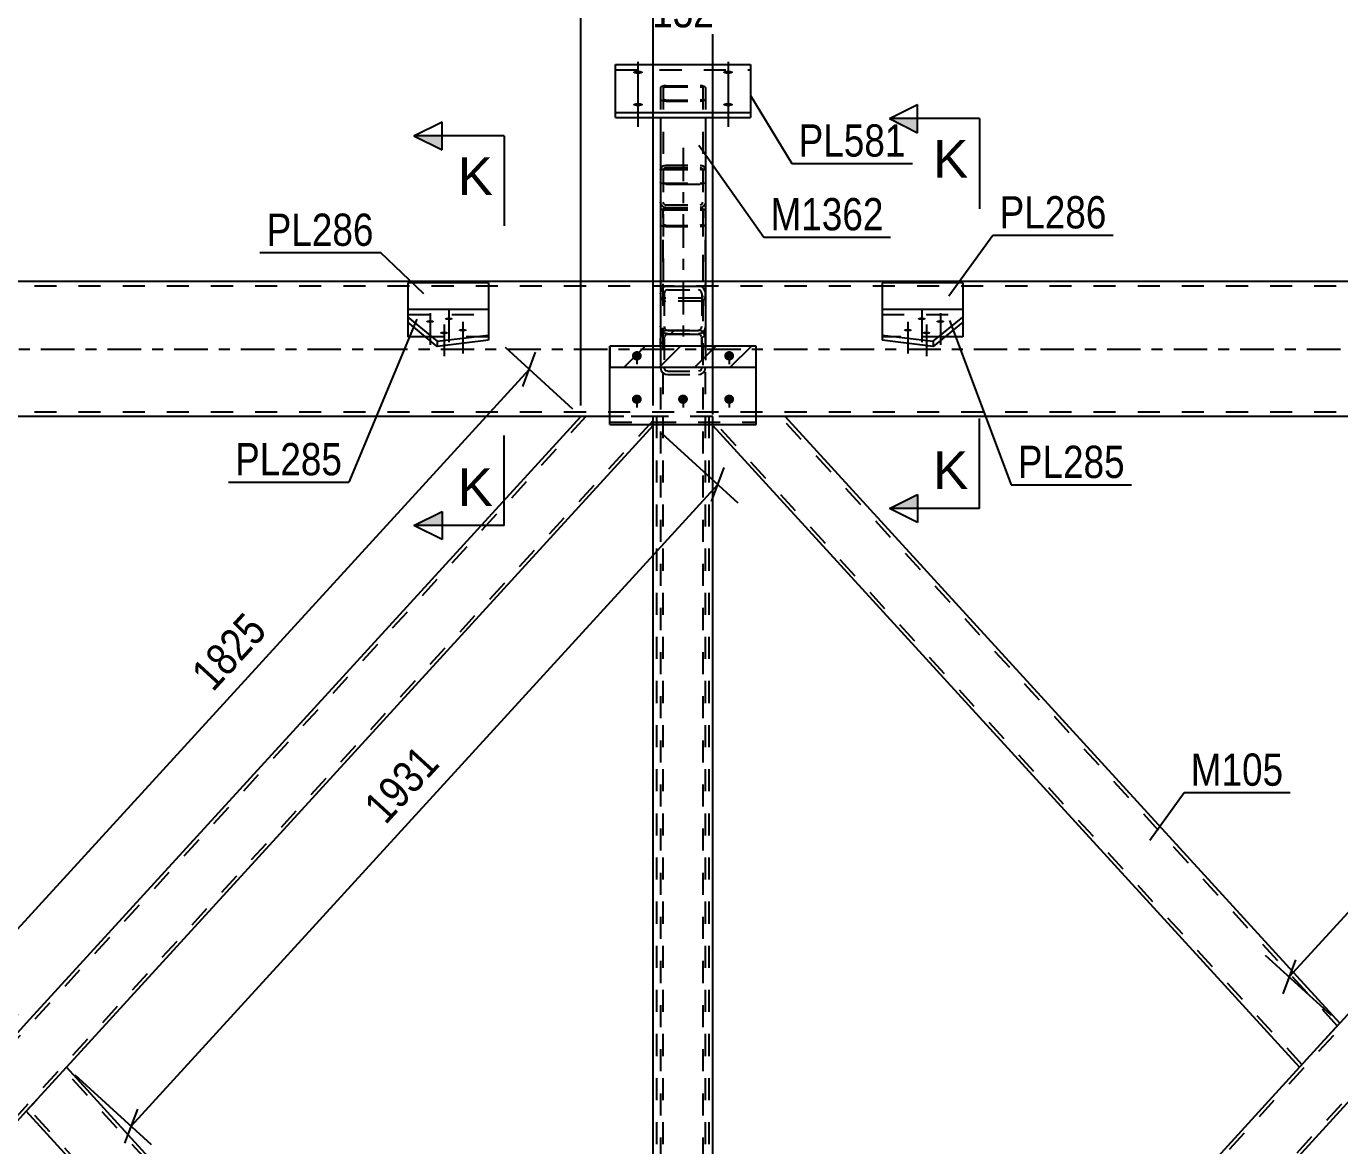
# Model space of a CAD drawing. Header units: millimetres. Extents: x -92 to 749, y -446 to 148.
# Drawn here: x 387.3 to 504, y -70.8 to 28.7 of the extents above; entities that cross this region are included whole.
import ezdxf

# ---------------------------------------------------------------- set-up
doc = ezdxf.new("R2010")
doc.units = ezdxf.units.MM
doc.linetypes.add('DXK_LINE_DOT2', pattern=[3.9198, 1.9599, -1.9599])
doc.linetypes.add('DXK_LINE_DOT3', pattern=[5.9187, 2.979, -0.9799, 0.9799, -0.9799])
doc.styles.add('Arial', font='ARIAL.TTF', dxfattribs={"height": 0.2})
doc.styles.add('Arial Narrow', font='ARIALN.TTF', dxfattribs={"height": 0.2})

# ---------------------------------------------------------------- blocks, each defined once
blk = doc.blocks.new('Bolt-122567614-1922 - 1912')
at = {"linetype": 'Continuous'}
for points in [[(466.87, 2.57), (466.79, 2.57), (466.72, 2.58), (466.66, 2.59), (466.6, 2.61), (466.56, 2.63), (466.53, 2.65), (466.51, 2.68), (466.51, 2.7), (466.53, 2.73), (466.56, 2.75), (466.6, 2.77), (466.66, 2.79), (466.72, 2.8), (466.79, 2.81), (466.87, 2.81), (466.94, 2.81), (467.02, 2.8), (467.08, 2.79), (467.14, 2.77), (467.18, 2.75), (467.21, 2.73), (467.23, 2.7), (467.23, 2.68), (467.21, 2.65), (467.18, 2.63), (467.14, 2.61), (467.08, 2.59), (467.02, 2.58), (466.94, 2.57)], [(468.53, 2.33), (468.46, 2.33), (468.38, 2.34), (468.32, 2.35), (468.26, 2.37), (468.22, 2.39), (468.19, 2.41), (468.17, 2.44), (468.17, 2.46), (468.19, 2.49), (468.22, 2.51), (468.26, 2.53), (468.32, 2.55), (468.38, 2.56), (468.46, 2.57), (468.53, 2.57), (468.6, 2.57), (468.68, 2.56), (468.74, 2.55), (468.8, 2.53), (468.84, 2.51), (468.87, 2.49), (468.89, 2.46), (468.89, 2.44), (468.87, 2.41), (468.84, 2.39), (468.8, 2.37), (468.74, 2.35), (468.68, 2.34), (468.6, 2.33)], [(465.63, 1.56), (465.56, 1.56), (465.49, 1.57), (465.42, 1.58), (465.37, 1.6), (465.32, 1.62), (465.29, 1.64), (465.28, 1.67), (465.28, 1.69), (465.29, 1.72), (465.32, 1.74), (465.37, 1.76), (465.42, 1.78), (465.49, 1.79), (465.56, 1.8), (465.63, 1.8), (465.71, 1.8), (465.78, 1.79), (465.85, 1.78), (465.9, 1.76), (465.95, 1.74), (465.98, 1.72), (465.99, 1.69), (465.99, 1.67), (465.98, 1.64), (465.95, 1.62), (465.9, 1.6), (465.85, 1.58), (465.78, 1.57), (465.71, 1.56)], [(467.29, 1.32), (467.22, 1.32), (467.15, 1.33), (467.08, 1.34), (467.03, 1.36), (466.98, 1.38), (466.95, 1.4), (466.94, 1.43), (466.94, 1.45), (466.95, 1.48), (466.98, 1.5), (467.03, 1.52), (467.08, 1.54), (467.15, 1.55), (467.22, 1.56), (467.29, 1.56), (467.37, 1.56), (467.44, 1.55), (467.51, 1.54), (467.56, 1.52), (467.61, 1.5), (467.64, 1.48), (467.65, 1.45), (467.65, 1.43), (467.64, 1.4), (467.61, 1.38), (467.56, 1.36), (467.51, 1.34), (467.44, 1.33), (467.37, 1.32)]]:
    blk.add_hatch(color=1, dxfattribs=at).paths.add_polyline_path(points)
at = {"color": 1, "linetype": 'Continuous'}
for p, q in [((465.63, 2.43), (465.63, -0.39)), ((466.87, 3.44), (466.87, 0.62)), ((468.53, 3.2), (468.53, 0.38)), ((467.29, 2.19), (467.29, -0.63))]:
    blk.add_line(p, q, dxfattribs=at)
blk = doc.blocks.new('Bolt-122567614-1923 - 1912')
at = {"linetype": 'Continuous'}
for points in [[(441.57, -0.19), (441.66, -0.2), (441.75, -0.22), (441.83, -0.27), (441.89, -0.32), (441.95, -0.39), (441.99, -0.47), (442, -0.56), (442, -0.64), (441.99, -0.73), (441.95, -0.81), (441.89, -0.88), (441.83, -0.94), (441.75, -0.98), (441.66, -1.01), (441.57, -1.01), (441.48, -1.01), (441.39, -0.98), (441.31, -0.94), (441.24, -0.88), (441.19, -0.81), (441.15, -0.73), (441.13, -0.64), (441.13, -0.56), (441.15, -0.47), (441.19, -0.39), (441.24, -0.32), (441.31, -0.27), (441.39, -0.22), (441.48, -0.2)], [(449.77, -0.19), (449.86, -0.2), (449.95, -0.22), (450.03, -0.27), (450.09, -0.32), (450.15, -0.39), (450.19, -0.47), (450.2, -0.56), (450.2, -0.64), (450.19, -0.73), (450.15, -0.81), (450.09, -0.88), (450.03, -0.94), (449.95, -0.98), (449.86, -1.01), (449.77, -1.01), (449.68, -1.01), (449.59, -0.98), (449.51, -0.94), (449.44, -0.88), (449.39, -0.81), (449.35, -0.73), (449.33, -0.64), (449.33, -0.56), (449.35, -0.47), (449.39, -0.39), (449.44, -0.32), (449.51, -0.27), (449.59, -0.22), (449.68, -0.2)], [(441.57, -4.04), (441.66, -4.05), (441.75, -4.08), (441.83, -4.12), (441.89, -4.18), (441.95, -4.25), (441.99, -4.33), (442, -4.41), (442, -4.5), (441.99, -4.58), (441.95, -4.66), (441.89, -4.73), (441.83, -4.79), (441.75, -4.83), (441.66, -4.86), (441.57, -4.87), (441.48, -4.86), (441.39, -4.83), (441.31, -4.79), (441.24, -4.73), (441.19, -4.66), (441.15, -4.58), (441.13, -4.5), (441.13, -4.41), (441.15, -4.33), (441.19, -4.25), (441.24, -4.18), (441.31, -4.12), (441.39, -4.08), (441.48, -4.05)], [(445.67, -4.04), (445.76, -4.05), (445.85, -4.08), (445.93, -4.12), (445.99, -4.18), (446.05, -4.25), (446.09, -4.33), (446.1, -4.41), (446.1, -4.5), (446.09, -4.58), (446.05, -4.66), (445.99, -4.73), (445.93, -4.79), (445.85, -4.83), (445.76, -4.86), (445.67, -4.87), (445.58, -4.86), (445.49, -4.83), (445.41, -4.79), (445.34, -4.73), (445.29, -4.66), (445.25, -4.58), (445.23, -4.5), (445.23, -4.41), (445.25, -4.33), (445.29, -4.25), (445.34, -4.18), (445.41, -4.12), (445.49, -4.08), (445.58, -4.05)], [(449.77, -4.04), (449.86, -4.05), (449.95, -4.08), (450.03, -4.12), (450.09, -4.18), (450.15, -4.25), (450.19, -4.33), (450.2, -4.41), (450.2, -4.5), (450.19, -4.58), (450.15, -4.66), (450.09, -4.73), (450.03, -4.79), (449.95, -4.83), (449.86, -4.86), (449.77, -4.87), (449.68, -4.86), (449.59, -4.83), (449.51, -4.79), (449.44, -4.73), (449.39, -4.66), (449.35, -4.58), (449.33, -4.5), (449.33, -4.41), (449.35, -4.33), (449.39, -4.25), (449.44, -4.18), (449.51, -4.12), (449.59, -4.08), (449.68, -4.05)]]:
    blk.add_hatch(color=1, dxfattribs=at).paths.add_polyline_path(points)
at = {"color": 1, "linetype": 'Continuous'}
for p, q in [((441.57, -0.2), (441.57, -1.34)), ((449.77, -0.2), (449.77, -1.34)), ((441.57, -4.06), (441.57, -5.19)), ((445.67, -4.06), (445.67, -5.19)), ((449.77, -4.06), (449.77, -5.19))]:
    blk.add_line(p, q, dxfattribs=at)
blk = doc.blocks.new('Part-122567614-1943 - 1912')
at = {"color": 7, "linetype": 'DXK_LINE_DOT2'}
for p, q in [((443.7, 12.35), (443.67, 12.28)), ((443.67, 12.28), (443.67, -121.6)), ((443.81, 12.41), (443.7, 12.35)), ((443.96, 12.45), (443.81, 12.41)), ((443.91, 12.28), (443.93, 12.31)), ((443.91, -121.6), (443.91, 12.28)), ((443.93, 12.31), (443.98, 12.34)), ((444.15, 12.47), (443.96, 12.45)), ((443.98, 12.34), (444.05, 12.37)), ((444.05, 12.37), (444.15, 12.37)), ((444.15, 12.47), (447.19, 12.47)), ((444.15, 12.37), (447.19, 12.37)), ((447.37, 12.45), (447.19, 12.47)), ((447.19, 12.37), (447.28, 12.37)), ((447.28, 12.37), (447.36, 12.34)), ((447.36, 12.34), (447.41, 12.31)), ((447.53, 12.41), (447.37, 12.45)), ((447.41, 12.31), (447.43, 12.28)), ((447.43, 12.28), (447.43, -121.6)), ((447.63, 12.35), (447.53, 12.41)), ((447.67, 12.28), (447.63, 12.35)), ((447.67, -121.6), (447.67, 12.28)), ((443.67, 11.08), (443.7, 11.01)), ((443.7, 11.01), (443.81, 10.95)), ((443.81, 10.95), (443.96, 10.91)), ((443.93, 11.05), (443.91, 11.08)), ((443.98, 11.02), (443.93, 11.05)), ((443.96, 10.91), (444.15, 10.9)), ((444.05, 11), (443.98, 11.02)), ((444.15, 10.99), (444.05, 11)), ((444.15, 10.99), (447.19, 10.99)), ((444.15, 10.9), (447.19, 10.9)), ((447.28, 11), (447.19, 10.99)), ((447.19, 10.9), (447.37, 10.91)), ((447.36, 11.02), (447.28, 11)), ((447.41, 11.05), (447.36, 11.02)), ((447.37, 10.91), (447.53, 10.95)), ((447.43, 11.08), (447.41, 11.05)), ((447.53, 10.95), (447.63, 11.01)), ((447.63, 11.01), (447.67, 11.08)), ((444.15, -106.83), (443.96, -107.05)), ((444.15, -106.83), (447.19, -106.83)), ((447.37, -107.05), (447.19, -106.83)), ((444.05, -108.4), (444.15, -108.29)), ((444.15, -108.29), (447.19, -108.29)), ((447.19, -108.29), (447.28, -108.4)), ((443.7, -108.64), (443.67, -109.75)), ((443.91, -109.75), (443.93, -109.19)), ((447.41, -109.19), (447.43, -109.75)), ((447.67, -109.75), (447.63, -108.64)), ((443.67, -121.6), (443.91, -121.6)), ((443.67, -121.6), (443.7, -121.6)), ((443.75, -121.6), (444.15, -121.6)), ((443.75, -121.6), (443.81, -122.16)), ((443.81, -122.16), (443.96, -122.8)), ((444.05, -121.6), (443.91, -121.6)), ((444.15, -121.6), (444.05, -121.6)), ((444.15, -121.6), (447.19, -121.6)), ((447.19, -121.6), (447.59, -121.6)), ((447.28, -121.6), (447.19, -121.6)), ((447.41, -121.6), (447.28, -121.6)), ((447.37, -122.8), (447.53, -122.16)), ((447.43, -121.6), (447.41, -121.6)), ((447.43, -121.6), (447.67, -121.6)), ((447.53, -122.16), (447.59, -121.6)), ((443.96, -122.8), (444.15, -123.02)), ((444.15, -123.02), (447.19, -123.02)), ((447.19, -123.02), (447.37, -122.8))]:
    blk.add_line(p, q, dxfattribs=at)
for centre, radius, start, end in [((449.8, -108.82), 6.1, 163.1269, 178.2201), ((441.53, -108.82), 6.1, 1.7799, 16.8731), ((446.97, -109.29), 3.05, 163.1269, 178.2201), ((444.36, -109.29), 3.05, 1.7799, 16.8731)]:
    blk.add_arc(centre, radius, start, end, dxfattribs=at)
blk = doc.blocks.new('Part-122567614-1945 - 1912')
at = {"color": 2, "linetype": 'Continuous'}
for p, q in [((421.22, 5.89), (421.22, 3.53)), ((428.38, 5.89), (421.22, 5.89)), ((428.38, 5.89), (428.38, 3.53)), ((421.22, 2.38), (421.22, 1.09)), ((422.8, 1.09), (421.22, 1.09))]:
    blk.add_line(p, q, dxfattribs=at)
at = {"color": 7, "linetype": 'DXK_LINE_DOT2'}
for p, q in [((421.22, 3.53), (421.22, 2.38)), ((428.38, 3.53), (428.38, 1.09)), ((428.38, 1.09), (422.8, 1.09))]:
    blk.add_line(p, q, dxfattribs=at)
blk = doc.blocks.new('Part-122567614-2093 - 1912')
at = {"color": 2, "linetype": 'Continuous'}
for p, q in [((578.17, 6), (0, 6)), ((439.17, -6), (218.83, -6)), ((578.17, -6), (452.17, -6))]:
    blk.add_line(p, q, dxfattribs=at)
at = {"color": 7, "linetype": 'DXK_LINE_DOT2'}
for p, q in [((578.17, 5.6), (0, 5.6)), ((578.17, -5.6), (0, -5.6)), ((452.17, -6), (439.17, -6))]:
    blk.add_line(p, q, dxfattribs=at)
at = {"color": 7, "linetype": 'DXK_LINE_DOT3'}
blk.add_line((-2, 0), (578.17, 0), dxfattribs=at)
blk = doc.blocks.new('Part-122567614-1965 - 1912')
at = {"color": 7, "linetype": 'DXK_LINE_DOT2'}
for p, q in [((443.81, 23.34), (443.7, 23.29)), ((443.96, 23.38), (443.81, 23.34)), ((444.15, 23.39), (443.96, 23.38)), ((444.15, 23.39), (447.19, 23.39)), ((447.37, 23.38), (447.19, 23.39)), ((447.53, 23.34), (447.37, 23.38)), ((447.63, 23.29), (447.53, 23.34)), ((443.7, 23.29), (443.67, 23.23)), ((443.67, 23.23), (443.67, 20.58)), ((443.67, 22.19), (443.7, 22.12)), ((443.91, 23.23), (443.93, 23.26)), ((443.91, 23.23), (443.91, 14.82)), ((443.93, 22.16), (443.91, 22.19)), ((443.93, 23.26), (443.98, 23.28)), ((443.98, 23.28), (444.05, 23.3)), ((444.05, 23.3), (444.15, 23.31)), ((444.15, 23.31), (447.19, 23.31)), ((447.19, 23.31), (447.28, 23.3)), ((447.28, 23.3), (447.36, 23.28)), ((447.36, 23.28), (447.41, 23.26)), ((447.41, 23.26), (447.43, 23.23)), ((447.43, 22.19), (447.41, 22.16)), ((447.43, 23.23), (447.43, 14.82)), ((447.67, 23.23), (447.63, 23.29)), ((447.63, 22.12), (447.67, 22.19)), ((447.67, 23.23), (447.67, 20.58)), ((443.7, 22.12), (443.81, 22.07)), ((443.81, 22.07), (443.96, 22.04)), ((443.98, 22.13), (443.93, 22.16)), ((443.96, 22.04), (444.15, 22.02)), ((444.05, 22.11), (443.98, 22.13)), ((444.15, 22.1), (444.05, 22.11)), ((444.15, 22.1), (447.19, 22.1)), ((444.15, 22.02), (447.19, 22.02)), ((447.28, 22.11), (447.19, 22.1)), ((447.19, 22.02), (447.37, 22.04)), ((447.36, 22.13), (447.28, 22.11)), ((447.41, 22.16), (447.36, 22.13)), ((447.37, 22.04), (447.53, 22.07)), ((447.53, 22.07), (447.63, 22.12)), ((443.67, 15.86), (443.7, 15.92)), ((443.7, 15.92), (443.81, 15.97)), ((443.81, 15.97), (443.96, 16.01)), ((443.93, 15.89), (443.91, 15.86)), ((443.98, 15.91), (443.93, 15.89)), ((443.96, 16.01), (444.15, 16.02)), ((444.05, 15.93), (443.98, 15.91)), ((444.15, 15.94), (444.05, 15.93)), ((444.15, 16.02), (447.19, 16.02)), ((444.15, 15.94), (447.19, 15.94)), ((447.19, 16.02), (447.37, 16.01)), ((447.28, 15.93), (447.19, 15.94)), ((447.36, 15.91), (447.28, 15.93)), ((447.41, 15.89), (447.36, 15.91)), ((447.37, 16.01), (447.53, 15.97)), ((447.43, 15.86), (447.41, 15.89)), ((447.53, 15.97), (447.63, 15.92)), ((447.63, 15.92), (447.67, 15.86)), ((443.91, 14.82), (443.93, 14.79)), ((443.93, 14.79), (443.98, 14.76)), ((443.98, 14.76), (444.05, 14.74)), ((444.05, 14.74), (444.15, 14.74)), ((444.15, 14.74), (447.19, 14.74)), ((447.19, 14.74), (447.28, 14.74)), ((447.28, 14.74), (447.36, 14.76)), ((447.36, 14.76), (447.41, 14.79)), ((447.41, 14.79), (447.43, 14.82))]:
    blk.add_line(p, q, dxfattribs=at)
at = {"color": 2, "linetype": 'Continuous'}
for p, q in [((443.67, 20.58), (443.67, 14.82)), ((447.67, 20.58), (447.67, 14.82)), ((443.7, 14.75), (443.67, 14.82)), ((443.81, 14.7), (443.7, 14.75)), ((443.96, 14.67), (443.81, 14.7)), ((444.15, 14.65), (443.96, 14.67)), ((444.15, 14.65), (447.19, 14.65)), ((447.37, 14.67), (447.19, 14.65)), ((447.53, 14.7), (447.37, 14.67)), ((447.63, 14.75), (447.53, 14.7)), ((447.67, 14.82), (447.63, 14.75))]:
    blk.add_line(p, q, dxfattribs=at)
blk = doc.blocks.new('Part-122567614-1968 - 1912')
at = {"color": 7, "linetype": 'DXK_LINE_DOT2'}
for p, q in [((448.31, -6), (443.03, -6)), ((443.03, -6.8), (443.03, -6)), ((443.35, -121.6), (443.35, -6)), ((447.99, -121.6), (447.99, -6)), ((448.31, -6.8), (448.31, -6)), ((443.03, -121.6), (443.03, -120.8)), ((448.31, -121.6), (448.31, -120.8)), ((448.31, -121.6), (443.03, -121.6))]:
    blk.add_line(p, q, dxfattribs=at)
at = {"color": 2, "linetype": 'Continuous'}
for p, q in [((443.03, -120.8), (443.03, -6.8)), ((448.31, -120.8), (448.31, -6.8))]:
    blk.add_line(p, q, dxfattribs=at)
blk = doc.blocks.new('Part-122567614-1969 - 1912')
at = {"linetype": 'Continuous'}
h = blk.add_hatch(dxfattribs=at)
h.set_pattern_fill('', scale=0.7, style=0, pattern_type=0)
h.set_pattern_definition([(45, (447.618, 1.2404), (-1.5715, 1.5715), [])])
h.paths.add_polyline_path([(447.67, 0.98), (447.62, 1.24), (447.48, 1.46), (447.27, 1.61), (447.03, 1.66), (444.31, 1.66), (444.06, 1.61), (443.85, 1.46), (443.72, 1.24), (443.67, 0.98), (443.67, 0.26), (443.99, 0.26), (443.99, 0.98), (444.01, 1.11), (444.08, 1.22), (444.18, 1.29), (444.31, 1.32), (447.03, 1.32), (447.15, 1.29), (447.25, 1.22), (447.32, 1.11), (447.35, 0.98), (447.35, 0.26), (447.67, 0.26)])
at = {"color": 2, "linetype": 'Continuous'}
for p, q in [((443.67, 4.92), (443.72, 5.18)), ((443.67, 4.92), (443.67, 0.98)), ((444.06, 5.55), (444.31, 5.6)), ((444.31, 5.6), (447.03, 5.6)), ((447.03, 5.6), (447.27, 5.55)), ((447.62, 5.18), (447.67, 4.92)), ((447.67, 4.92), (447.67, 0.98)), ((443.72, 1.24), (443.67, 0.98)), ((444.31, 1.66), (444.06, 1.61)), ((444.18, 1.29), (444.31, 1.32)), ((444.31, 1.66), (447.03, 1.66)), ((444.31, 1.32), (447.03, 1.32)), ((447.27, 1.61), (447.03, 1.66)), ((447.03, 1.32), (447.15, 1.29)), ((447.67, 0.98), (447.62, 1.24)), ((443.67, 0.26), (443.67, 0.98)), ((443.67, 0.26), (443.99, 0.26)), ((443.99, 0.98), (444.01, 1.11)), ((443.99, 0.26), (443.99, 0.98)), ((447.32, 1.11), (447.35, 0.98)), ((447.35, 0.26), (447.35, 0.98)), ((447.35, 0.26), (447.67, 0.26)), ((447.67, 0.26), (447.67, 0.98))]:
    blk.add_line(p, q, dxfattribs=at)
at = {"color": 7, "linetype": 'DXK_LINE_DOT2'}
for p, q in [((444.01, 5.05), (443.99, 4.92)), ((443.99, 4.92), (443.99, -1.66)), ((444.31, 5.26), (444.18, 5.23)), ((444.31, 5.26), (447.03, 5.26)), ((447.15, 5.23), (447.03, 5.26)), ((447.35, 4.92), (447.32, 5.05)), ((447.35, 4.92), (447.35, -1.66)), ((443.72, 1.77), (443.67, 2.03)), ((443.99, 2.03), (444.01, 1.9)), ((444.31, 1.34), (444.06, 1.4)), ((444.18, 1.71), (444.31, 1.69)), ((444.31, 1.69), (447.03, 1.69)), ((444.31, 1.34), (447.03, 1.34)), ((447.03, 1.69), (447.15, 1.71)), ((447.27, 1.4), (447.03, 1.34)), ((447.32, 1.9), (447.35, 2.03)), ((447.67, 2.03), (447.62, 1.77)), ((443.67, 0.98), (443.67, -1.66)), ((447.67, 0.98), (447.67, -1.66)), ((443.67, -1.66), (443.72, -1.89)), ((443.72, -1.89), (443.85, -2.09)), ((443.85, -2.09), (444.06, -2.22)), ((444.01, -1.78), (443.99, -1.66)), ((444.08, -1.87), (444.01, -1.78)), ((444.06, -2.22), (444.31, -2.26)), ((444.18, -1.94), (444.08, -1.87)), ((444.31, -1.96), (444.18, -1.94)), ((444.31, -1.96), (447.03, -1.96)), ((444.31, -2.26), (447.03, -2.26)), ((447.15, -1.94), (447.03, -1.96)), ((447.03, -2.26), (447.27, -2.22)), ((447.25, -1.87), (447.15, -1.94)), ((447.32, -1.78), (447.25, -1.87)), ((447.27, -2.22), (447.48, -2.09)), ((447.35, -1.66), (447.32, -1.78)), ((447.48, -2.09), (447.62, -1.89)), ((447.62, -1.89), (447.67, -1.66))]:
    blk.add_line(p, q, dxfattribs=at)
at = {"color": 2, "linetype": 'Continuous'}
for centre, radius, start, end in [((444.33, 4.95), 0.662, 114.32, 159.2417), ((447, 4.95), 0.662, 20.7583, 65.68), ((444.33, 1.01), 0.662, 114.32, 159.2417), ((444.32, 0.99), 0.331, 114.32, 159.2417), ((447.01, 0.99), 0.331, 20.7583, 65.68), ((447, 1.01), 0.662, 20.7583, 65.68)]:
    blk.add_arc(centre, radius, start, end, dxfattribs=at)
at = {"color": 7, "linetype": 'DXK_LINE_DOT2'}
for centre, radius, start, end in [((444.32, 4.93), 0.331, 114.32, 159.2417), ((447.01, 4.93), 0.331, 20.7583, 65.68), ((444.33, 2), 0.662, 200.7583, 245.68), ((444.32, 2.01), 0.331, 200.7583, 245.68), ((447.01, 2.01), 0.331, 294.32, 339.2417), ((447, 2), 0.662, 294.32, 339.2417)]:
    blk.add_arc(centre, radius, start, end, dxfattribs=at)
blk = doc.blocks.new('Bolt-122567614-2067 - 1912')
at = {"linetype": 'Continuous'}
for points in [[(441.67, 24.44), (441.58, 24.44), (441.49, 24.45), (441.41, 24.47), (441.34, 24.49), (441.29, 24.52), (441.25, 24.55), (441.23, 24.58), (441.23, 24.61), (441.25, 24.64), (441.29, 24.67), (441.34, 24.69), (441.41, 24.71), (441.49, 24.73), (441.58, 24.74), (441.67, 24.74), (441.76, 24.74), (441.85, 24.73), (441.93, 24.71), (441.99, 24.69), (442.05, 24.67), (442.09, 24.64), (442.11, 24.61), (442.11, 24.58), (442.09, 24.55), (442.05, 24.52), (441.99, 24.49), (441.93, 24.47), (441.85, 24.45), (441.76, 24.44)], [(441.67, 21.57), (441.58, 21.57), (441.49, 21.58), (441.41, 21.6), (441.34, 21.62), (441.29, 21.64), (441.25, 21.67), (441.23, 21.7), (441.23, 21.73), (441.25, 21.77), (441.29, 21.79), (441.34, 21.82), (441.41, 21.84), (441.49, 21.86), (441.58, 21.87), (441.67, 21.87), (441.76, 21.87), (441.85, 21.86), (441.93, 21.84), (441.99, 21.82), (442.05, 21.79), (442.09, 21.77), (442.11, 21.73), (442.11, 21.7), (442.09, 21.67), (442.05, 21.64), (441.99, 21.62), (441.93, 21.6), (441.85, 21.58), (441.76, 21.57)]]:
    blk.add_hatch(color=1, dxfattribs=at).paths.add_polyline_path(points)
at = {"color": 1, "linetype": 'Continuous'}
for p, q in [((441.67, 25.53), (441.67, 22.6)), ((441.67, 22.66), (441.67, 19.73))]:
    blk.add_line(p, q, dxfattribs=at)
blk = doc.blocks.new('Bolt-122567614-2350 - 1912')
at = {"linetype": 'Continuous'}
for points in [[(449.67, 24.44), (449.58, 24.44), (449.49, 24.45), (449.41, 24.47), (449.34, 24.49), (449.29, 24.52), (449.25, 24.55), (449.23, 24.58), (449.23, 24.61), (449.25, 24.64), (449.29, 24.67), (449.34, 24.69), (449.41, 24.71), (449.49, 24.73), (449.58, 24.74), (449.67, 24.74), (449.76, 24.74), (449.85, 24.73), (449.93, 24.71), (449.99, 24.69), (450.05, 24.67), (450.09, 24.64), (450.11, 24.61), (450.11, 24.58), (450.09, 24.55), (450.05, 24.52), (449.99, 24.49), (449.93, 24.47), (449.85, 24.45), (449.76, 24.44)], [(449.67, 21.57), (449.58, 21.57), (449.49, 21.58), (449.41, 21.6), (449.34, 21.62), (449.29, 21.64), (449.25, 21.67), (449.23, 21.7), (449.23, 21.73), (449.25, 21.77), (449.29, 21.79), (449.34, 21.82), (449.41, 21.84), (449.49, 21.86), (449.58, 21.87), (449.67, 21.87), (449.76, 21.87), (449.85, 21.86), (449.93, 21.84), (449.99, 21.82), (450.05, 21.79), (450.09, 21.77), (450.11, 21.73), (450.11, 21.7), (450.09, 21.67), (450.05, 21.64), (449.99, 21.62), (449.93, 21.6), (449.85, 21.58), (449.76, 21.57)]]:
    blk.add_hatch(color=1, dxfattribs=at).paths.add_polyline_path(points)
at = {"color": 1, "linetype": 'Continuous'}
for p, q in [((449.67, 25.53), (449.67, 22.6)), ((449.67, 22.66), (449.67, 19.73))]:
    blk.add_line(p, q, dxfattribs=at)
blk = doc.blocks.new('Part-122567614-2144 - 1912')
at = {"linetype": 'Continuous'}
h = blk.add_hatch(dxfattribs=at)
h.set_pattern_fill('', scale=0.7, style=0, pattern_type=0)
h.set_pattern_definition([(45, (439.1668, 0.2612), (-1.57154, 1.57154), [])])
h.paths.add_polyline_path([(452.17, 0.26), (439.17, 0.26), (439.17, -1.61), (452.17, -1.61)])
at = {"color": 7, "linetype": 'DXK_LINE_DOT2'}
for p, q in [((439.17, -1.61), (439.17, 0.26)), ((452.17, -1.61), (452.17, 0.26)), ((439.17, -6.49), (452.17, -6.49))]:
    blk.add_line(p, q, dxfattribs=at)
at = {"color": 2, "linetype": 'Continuous'}
for p, q in [((452.17, 0.26), (439.17, 0.26)), ((439.17, 0.26), (439.17, -1.61)), ((452.17, -1.61), (452.17, 0.26)), ((439.17, -6.71), (439.17, -1.61)), ((439.17, -1.61), (452.17, -1.61)), ((452.17, -6.71), (452.17, -1.61)), ((439.17, -6.71), (452.17, -6.71))]:
    blk.add_line(p, q, dxfattribs=at)
blk = doc.blocks.new('Part-122567614-2149 - 1912')
at = {"color": 7, "linetype": 'DXK_LINE_DOT3'}
blk.add_line((445.67, 17.89), (445.67, 0.7), dxfattribs=at)
at = {"color": 7, "linetype": 'DXK_LINE_DOT2'}
for p, q in [((443.96, 16.31), (444.15, 16.35)), ((444.15, 16.35), (447.19, 16.35)), ((447.19, 16.35), (447.37, 16.31)), ((443.67, 15.89), (443.7, 16.07)), ((443.67, 15.89), (443.67, 14.82)), ((443.7, 16.07), (443.81, 16.21)), ((443.81, 16.21), (443.96, 16.31)), ((443.93, 15.98), (443.91, 15.89)), ((443.91, 15.89), (443.91, 4.77)), ((443.98, 16.05), (443.93, 15.98)), ((444.05, 16.1), (443.98, 16.05)), ((444.15, 16.12), (444.05, 16.1)), ((444.15, 16.12), (447.19, 16.12)), ((447.28, 16.1), (447.19, 16.12)), ((447.36, 16.05), (447.28, 16.1)), ((447.41, 15.98), (447.36, 16.05)), ((447.37, 16.31), (447.53, 16.21)), ((447.43, 15.89), (447.41, 15.98)), ((447.43, 15.89), (447.43, 4.77)), ((447.53, 16.21), (447.63, 16.07)), ((447.63, 16.07), (447.67, 15.89)), ((447.67, 15.89), (447.67, 14.82)), ((443.7, 12.87), (443.67, 13.04)), ((443.81, 12.72), (443.7, 12.87)), ((443.93, 12.95), (443.91, 13.04)), ((443.96, 12.9), (443.93, 12.95)), ((443.98, 12.88), (443.96, 12.9)), ((443.98, 12.88), (444.05, 12.83)), ((447.28, 12.83), (447.36, 12.88)), ((447.36, 12.88), (447.37, 12.9)), ((447.37, 12.9), (447.41, 12.95)), ((447.41, 12.95), (447.43, 13.04)), ((447.63, 12.87), (447.53, 12.72)), ((447.67, 13.04), (447.63, 12.87)), ((443.96, 12.62), (443.81, 12.72)), ((444.15, 12.59), (443.96, 12.62)), ((444.05, 12.83), (444.15, 12.81)), ((444.15, 12.81), (447.19, 12.81)), ((444.15, 12.59), (447.19, 12.59)), ((447.19, 12.81), (447.28, 12.83)), ((447.37, 12.62), (447.19, 12.59)), ((447.53, 12.72), (447.37, 12.62)), ((447.67, 6), (443.67, 6)), ((443.67, 6), (443.67, 4.77)), ((447.67, 6), (447.67, 4.77)), ((443.67, 4.77), (443.7, 4.57)), ((443.93, 4.67), (443.91, 4.77)), ((443.98, 4.59), (443.93, 4.67)), ((447.41, 4.67), (447.36, 4.59)), ((447.43, 4.77), (447.41, 4.67)), ((447.63, 4.57), (447.67, 4.77)), ((443.96, 4.3), (444.15, 4.26)), ((444.05, 4.53), (443.98, 4.59)), ((444.15, 4.51), (444.05, 4.53)), ((447.19, 4.51), (444.15, 4.51)), ((447.19, 4.26), (444.15, 4.26)), ((447.28, 4.53), (447.19, 4.51)), ((447.19, 4.26), (447.37, 4.3)), ((447.36, 4.59), (447.28, 4.53))]:
    blk.add_line(p, q, dxfattribs=at)
at = {"color": 2, "linetype": 'Continuous'}
for p, q in [((443.67, 14.82), (443.67, 6)), ((447.67, 14.82), (447.67, 6))]:
    blk.add_line(p, q, dxfattribs=at)
at = {"color": 7, "linetype": 'DXK_LINE_DOT2'}
for centre, start, end in [((444.17, 4.75), 200.7583, 245.6801), ((447.17, 4.75), 294.3199, 339.2417)]:
    blk.add_arc(centre, 0.496, start, end, dxfattribs=at)
blk = doc.blocks.new('Part-122567614-2209 - 1912')
at = {"color": 2, "linetype": 'Continuous'}
for p, q in [((390.91, -63.8), (387.33, -67.71)), ((443.03, -120.8), (390.91, -63.8)), ((436.6, -121.6), (387.33, -67.71)), ((443.03, -121.6), (443.03, -120.8))]:
    blk.add_line(p, q, dxfattribs=at)
at = {"color": 7, "linetype": 'DXK_LINE_DOT2'}
for p, q in [((443.03, -121.27), (390.69, -64.04)), ((387.55, -67.48), (387.57, -67.46)), ((437.04, -121.6), (387.55, -67.48)), ((443.03, -121.6), (436.6, -121.6)), ((443.03, -121.6), (443.03, -121.57))]:
    blk.add_line(p, q, dxfattribs=at)
blk = doc.blocks.new('Part-122567614-2265 - 1912')
at = {"color": 7, "linetype": 'DXK_LINE_DOT2'}
for p, q in [((553.7, -6), (448.31, -121.27)), ((559.69, -6.33), (454.3, -121.6)), ((559.69, -6), (553.27, -6)), ((504, -59.89), (500.42, -63.8)), ((507.58, -63.8), (504, -67.71)), ((454.73, -121.6), (448.31, -121.6))]:
    blk.add_line(p, q, dxfattribs=at)
at = {"color": 2, "linetype": 'Continuous'}
for p, q in [((553.27, -6), (504, -59.89)), ((559.69, -6.8), (507.58, -63.8)), ((559.69, -6.8), (559.69, -6)), ((500.42, -63.8), (448.31, -120.8)), ((504, -67.71), (454.73, -121.6)), ((448.31, -121.6), (448.31, -120.8))]:
    blk.add_line(p, q, dxfattribs=at)
blk = doc.blocks.new('Part-122567614-2270 - 1912')
at = {"color": 7, "linetype": 'DXK_LINE_DOT2'}
for p, q in [((454.73, -6), (448.31, -6)), ((448.31, -6.71), (448.31, -6)), ((500.64, -63.56), (448.31, -6.33)), ((503.78, -60.12), (454.3, -6)), ((503.73, -60.18), (503.57, -60.36)), ((503.87, -60.03), (503.78, -60.12)), ((500.64, -63.56), (500.66, -63.54))]:
    blk.add_line(p, q, dxfattribs=at)
at = {"color": 2, "linetype": 'Continuous'}
for p, q in [((448.31, -6.8), (448.31, -6.71)), ((500.42, -63.8), (448.31, -6.8)), ((504, -59.89), (454.73, -6)), ((503.57, -60.36), (500.42, -63.8)), ((503.87, -60.03), (503.57, -60.36)), ((504, -59.89), (503.87, -60.03))]:
    blk.add_line(p, q, dxfattribs=at)
blk = doc.blocks.new('Part-122567614-2280 - 1912')
at = {"color": 7, "linetype": 'DXK_LINE_DOT2'}
for p, q in [((437.04, -6), (331.64, -121.27)), ((443.03, -6.33), (337.63, -121.6)), ((443.03, -6), (436.6, -6)), ((443.03, -6.71), (443.03, -6)), ((387.33, -59.89), (383.76, -63.8)), ((390.91, -63.8), (387.33, -67.71)), ((338.06, -121.6), (331.64, -121.6))]:
    blk.add_line(p, q, dxfattribs=at)
at = {"color": 2, "linetype": 'Continuous'}
for p, q in [((436.6, -6), (387.33, -59.89)), ((443.03, -6.8), (390.91, -63.8)), ((443.03, -6.73), (443.03, -6.71)), ((443.03, -6.8), (443.03, -6.73)), ((383.76, -63.8), (331.64, -120.8)), ((387.33, -67.71), (338.06, -121.6)), ((331.64, -121.6), (331.64, -120.8))]:
    blk.add_line(p, q, dxfattribs=at)
blk = doc.blocks.new('Part-122567614-2318 - 1912')
at = {"color": 2, "linetype": 'Continuous'}
for p, q in [((470.52, 3.53), (463.35, 3.53)), ((463.35, 3.53), (463.35, 0.79)), ((470.52, 3.53), (470.52, 2.38)), ((467.89, 0.69), (470.52, 2.83)), ((470.52, 2.38), (467.89, 0.24)), ((463.35, 1.24), (467.89, 0.69)), ((467.89, 0.24), (463.35, 0.79)), ((467.89, 0.69), (467.89, 0.24))]:
    blk.add_line(p, q, dxfattribs=at)
at = {"color": 7, "linetype": 'DXK_LINE_DOT2'}
blk.add_line((463.35, 3.08), (470.52, 3.08), dxfattribs=at)
blk = doc.blocks.new('Part-122567614-2321 - 1912')
at = {"color": 2, "linetype": 'Continuous'}
for p, q in [((463.35, 5.89), (463.35, 3.53)), ((470.52, 5.89), (463.35, 5.89)), ((470.52, 5.89), (470.52, 3.53)), ((470.52, 2.38), (470.52, 1.09)), ((470.52, 1.09), (468.94, 1.09))]:
    blk.add_line(p, q, dxfattribs=at)
at = {"color": 7, "linetype": 'DXK_LINE_DOT2'}
for p, q in [((463.35, 3.53), (463.35, 1.09)), ((470.52, 3.53), (470.52, 2.38)), ((468.94, 1.09), (463.35, 1.09))]:
    blk.add_line(p, q, dxfattribs=at)
blk = doc.blocks.new('Part-122567614-2328 - 1912')
at = {"color": 2, "linetype": 'Continuous'}
for p, q in [((428.38, 3.53), (421.22, 3.53)), ((421.22, 3.53), (421.22, 2.38)), ((428.38, 3.53), (428.38, 0.79)), ((421.22, 2.83), (423.84, 0.69)), ((423.84, 0.24), (421.22, 2.38)), ((423.84, 0.69), (428.38, 1.24)), ((428.38, 0.79), (423.84, 0.24)), ((423.84, 0.69), (423.84, 0.24))]:
    blk.add_line(p, q, dxfattribs=at)
at = {"color": 7, "linetype": 'DXK_LINE_DOT2'}
blk.add_line((421.22, 3.08), (428.38, 3.08), dxfattribs=at)
blk = doc.blocks.new('Bolt-122567614-2329 - 1912')
at = {"linetype": 'Continuous'}
for points in [[(423.2, 2.33), (423.13, 2.33), (423.06, 2.34), (422.99, 2.35), (422.94, 2.37), (422.89, 2.39), (422.86, 2.41), (422.85, 2.44), (422.85, 2.46), (422.86, 2.49), (422.89, 2.51), (422.94, 2.53), (422.99, 2.55), (423.06, 2.56), (423.13, 2.57), (423.2, 2.57), (423.28, 2.57), (423.35, 2.56), (423.42, 2.55), (423.47, 2.53), (423.52, 2.51), (423.55, 2.49), (423.56, 2.46), (423.56, 2.44), (423.55, 2.41), (423.52, 2.39), (423.47, 2.37), (423.42, 2.35), (423.35, 2.34), (423.28, 2.33)], [(424.86, 2.57), (424.79, 2.57), (424.72, 2.58), (424.65, 2.59), (424.6, 2.61), (424.55, 2.63), (424.52, 2.65), (424.51, 2.68), (424.51, 2.7), (424.52, 2.73), (424.55, 2.75), (424.6, 2.77), (424.65, 2.79), (424.72, 2.8), (424.79, 2.81), (424.86, 2.81), (424.94, 2.81), (425.01, 2.8), (425.08, 2.79), (425.13, 2.77), (425.18, 2.75), (425.21, 2.73), (425.22, 2.7), (425.22, 2.68), (425.21, 2.65), (425.18, 2.63), (425.13, 2.61), (425.08, 2.59), (425.01, 2.58), (424.94, 2.57)], [(424.44, 1.32), (424.36, 1.32), (424.29, 1.33), (424.23, 1.34), (424.17, 1.36), (424.13, 1.38), (424.1, 1.4), (424.08, 1.43), (424.08, 1.45), (424.1, 1.48), (424.13, 1.5), (424.17, 1.52), (424.23, 1.54), (424.29, 1.55), (424.36, 1.56), (424.44, 1.56), (424.51, 1.56), (424.59, 1.55), (424.65, 1.54), (424.71, 1.52), (424.75, 1.5), (424.78, 1.48), (424.8, 1.45), (424.8, 1.43), (424.78, 1.4), (424.75, 1.38), (424.71, 1.36), (424.65, 1.34), (424.59, 1.33), (424.51, 1.32)], [(426.1, 1.56), (426.03, 1.56), (425.95, 1.57), (425.89, 1.58), (425.83, 1.6), (425.79, 1.62), (425.76, 1.64), (425.74, 1.67), (425.74, 1.69), (425.76, 1.72), (425.79, 1.74), (425.83, 1.76), (425.89, 1.78), (425.95, 1.79), (426.03, 1.8), (426.1, 1.8), (426.18, 1.8), (426.25, 1.79), (426.31, 1.78), (426.37, 1.76), (426.41, 1.74), (426.44, 1.72), (426.46, 1.69), (426.46, 1.67), (426.44, 1.64), (426.41, 1.62), (426.37, 1.6), (426.31, 1.58), (426.25, 1.57), (426.18, 1.56)]]:
    blk.add_hatch(color=1, dxfattribs=at).paths.add_polyline_path(points)
at = {"color": 1, "linetype": 'Continuous'}
for p, q in [((423.2, 3.2), (423.2, 0.38)), ((424.86, 3.44), (424.86, 0.62)), ((426.1, 2.43), (426.1, -0.39)), ((424.44, 2.19), (424.44, -0.63))]:
    blk.add_line(p, q, dxfattribs=at)
blk = doc.blocks.new('Part-122567614-2344 - 1912')
at = {"color": 2, "linetype": 'Continuous'}
for p, q in [((439.67, 20.58), (439.67, 25.28)), ((439.67, 25.28), (451.67, 25.28)), ((451.67, 25.28), (451.67, 20.58)), ((439.67, 21.03), (451.67, 21.03)), ((439.67, 20.58), (451.67, 20.58))]:
    blk.add_line(p, q, dxfattribs=at)
at = {"color": 7, "linetype": 'DXK_LINE_DOT2'}
blk.add_line((439.67, 24.82), (451.67, 24.82), dxfattribs=at)
blk = doc.blocks.new('StraightDimension-122567614-2673 - 1912')
at = {"color": 7, "linetype": 'Continuous'}
for p, q in [((552.53, -5.33), (546.68, 0.03)), ((548.21, -3.41), (549.35, -0.38)), ((499.51, -55.78), (548.78, -1.89)), ((503.26, -59.21), (497.41, -53.86)), ((500.08, -54.27), (498.94, -57.29))]:
    blk.add_line(p, q, dxfattribs=at)
at = {"color": 0}
blk.add_wipeout([(526.46, -25.19), (523.36, -22.36), (517.62, -28.64), (520.72, -31.47)], dxfattribs=at)
at = {"color": 3, "style": 'Arial Narrow'}
blk.add_text('1825', height=2.863, rotation=47.5612, dxfattribs=at).set_placement((520.68, -30.63))
blk = doc.blocks.new('StraightDimension-122567614-2622 - 1912')
at = {"color": 7, "linetype": 'Continuous'}
for p, q in [((443.77, -7.47), (450.53, -13.66)), ((448.19, -13.55), (449.33, -10.53)), ((396.64, -69.04), (448.76, -12.04)), ((391.65, -64.47), (398.42, -70.66)), ((397.21, -67.53), (396.07, -70.55))]:
    blk.add_line(p, q, dxfattribs=at)
at = {"color": 0}
blk.add_wipeout([(425.02, -36.89), (421.92, -34.06), (416.18, -40.34), (419.28, -43.18)], dxfattribs=at)
at = {"color": 3, "style": 'Arial Narrow'}
blk.add_text('1931', height=2.863, rotation=47.5612, dxfattribs=at).set_placement((419.24, -42.33))
blk = doc.blocks.new('StraightDimension-122567614-2637 - 1912')
at = {"color": 7, "linetype": 'Continuous'}
for p, q in [((435.87, -5.33), (429.9, 0.13)), ((431.44, -3.31), (432.58, -0.28)), ((382.74, -55.68), (432.01, -1.8)), ((386.6, -59.21), (380.63, -53.76)), ((383.31, -54.17), (382.17, -57.2))]:
    blk.add_line(p, q, dxfattribs=at)
at = {"color": 0}
blk.add_wipeout([(409.69, -25.09), (406.59, -22.26), (400.85, -28.54), (403.95, -31.37)], dxfattribs=at)
at = {"color": 3, "style": 'Arial Narrow'}
blk.add_text('1825', height=2.863, rotation=47.5612, dxfattribs=at).set_placement((403.91, -30.53))
blk = doc.blocks.new('StraightDimension-122567614-7242 - 1912')
at = {"color": 7, "linetype": 'Continuous'}
for p, q in [((448.31, -5.8), (448.31, 43.37)), ((553.27, -5), (553.27, 43.37)), ((449.81, 33.53), (446.81, 32.33)), ((448.31, 32.93), (553.27, 32.93)), ((551.77, 32.33), (554.77, 33.53))]:
    blk.add_line(p, q, dxfattribs=at)
at = {"color": 0}
blk.add_wipeout([(505.05, 33.68), (505.05, 37.88), (496.53, 37.88), (496.53, 33.68)], dxfattribs=at)
at = {"color": 3, "style": 'Arial Narrow'}
blk.add_text('2624', height=2.863, dxfattribs=at).set_placement((497.13, 34.28))
at = {"color": 0, "linetype": 'Continuous'}
blk.add_wipeout([(552.67, 43.97), (548.47, 43.97), (548.47, 33.63), (552.67, 33.63)], dxfattribs=at)
at = {"color": 3, "linetype": 'Continuous', "style": 'Arial Narrow'}
blk.add_text('13832', height=2.863, rotation=90.0002, dxfattribs=at).set_placement((552.07, 34.23))
blk = doc.blocks.new('StraightDimension-122567614-7243 - 1912')
at = {"color": 7, "linetype": 'Continuous'}
for p, q in [((443.03, -5), (443.03, 47.87)), ((448.31, -5.8), (448.31, 43.37)), ((441.53, 32.33), (444.53, 33.53)), ((443.03, 32.93), (448.31, 32.93)), ((449.81, 33.53), (446.81, 32.33))]:
    blk.add_line(p, q, dxfattribs=at)
at = {"color": 0, "linetype": 'Continuous'}
blk.add_wipeout([(447.71, 43.97), (443.51, 43.97), (443.51, 33.63), (447.71, 33.63)], dxfattribs=at)
at = {"color": 0}
blk.add_wipeout([(449.01, 27.98), (449.01, 32.18), (442.33, 32.18), (442.33, 27.98)], dxfattribs=at)
at = {"color": 3, "linetype": 'Continuous', "style": 'Arial Narrow'}
blk.add_text('11208', height=2.863, rotation=90.0002, dxfattribs=at).set_placement((447.11, 34.23))
at = {"color": 3, "style": 'Arial Narrow'}
blk.add_text('132', height=2.863, dxfattribs=at).set_placement((442.93, 28.58))
blk = doc.blocks.new('StraightDimension-122567614-7244 - 1912')
at = {"color": 7, "linetype": 'Continuous'}
for p, q in [((443.03, -5), (443.03, 47.87)), ((436.6, -5), (436.6, 43.37)), ((435.1, 32.33), (438.1, 33.53)), ((436.6, 32.93), (443.03, 32.93)), ((444.53, 33.53), (441.53, 32.33))]:
    blk.add_line(p, q, dxfattribs=at)
at = {"color": 0}
blk.add_wipeout([(443.16, 33.68), (443.16, 37.88), (436.47, 37.88), (436.47, 33.68)], dxfattribs=at)
at = {"color": 3, "style": 'Arial Narrow'}
blk.add_text('161', height=2.863, dxfattribs=at).set_placement((437.07, 34.28))
at = {"color": 0, "linetype": 'Continuous'}
blk.add_wipeout([(442.43, 48.47), (438.23, 48.47), (438.23, 38.13), (442.43, 38.13)], dxfattribs=at)
at = {"color": 3, "linetype": 'Continuous', "style": 'Arial Narrow'}
blk.add_text('11076', height=2.863, rotation=90.0002, dxfattribs=at).set_placement((441.83, 38.73))
blk = doc.blocks.new('StraightDimension-122567614-7245 - 1912')
at = {"color": 7, "linetype": 'Continuous'}
for p, q in [((436.6, -5), (436.6, 43.37)), ((331.64, -5), (331.64, 41.54)), ((333.14, 33.53), (330.14, 32.33)), ((331.64, 32.93), (436.6, 32.93)), ((435.1, 32.33), (438.1, 33.53))]:
    blk.add_line(p, q, dxfattribs=at)
at = {"color": 0}
blk.add_wipeout([(388.38, 33.68), (388.38, 37.88), (379.87, 37.88), (379.87, 33.68)], dxfattribs=at)
at = {"color": 3, "style": 'Arial Narrow'}
blk.add_text('2624', height=2.863, dxfattribs=at).set_placement((380.47, 34.28))
at = {"color": 0, "linetype": 'Continuous'}
blk.add_wipeout([(436, 43.97), (431.8, 43.97), (431.8, 33.63), (436, 33.63)], dxfattribs=at)
at = {"color": 3, "linetype": 'Continuous', "style": 'Arial Narrow'}
blk.add_text('10915', height=2.863, rotation=90.0002, dxfattribs=at).set_placement((435.4, 34.23))
blk = doc.blocks.new('Mark-122567614-19021 - 1912')
at = {"color": 30, "linetype": 'Continuous'}
for p, q in [((469.29, 4.74), (473.19, 10.12)), ((473.19, 10.12), (483.89, 10.12))]:
    blk.add_line(p, q, dxfattribs=at)
at = {"color": 0}
blk.add_wipeout([(483.29, 10.72), (483.29, 13.72), (473.79, 13.72), (473.79, 10.72)], dxfattribs=at)
blk.add_wipeout([(483.29, 10.72), (483.29, 13.72), (473.79, 13.72), (473.79, 10.72)], dxfattribs=at)
at = {"color": 3, "style": 'Arial Narrow'}
blk.add_text('PL286', height=2.863, dxfattribs=at).set_placement((473.79, 10.72))
blk = doc.blocks.new('Mark-122567614-2266 - 1912')
at = {"color": 30, "linetype": 'Continuous'}
for p, q in [((487.13, -43.63), (490.17, -39.39)), ((490.17, -39.39), (499.59, -39.39))]:
    blk.add_line(p, q, dxfattribs=at)
at = {"color": 0}
blk.add_wipeout([(498.99, -38.79), (498.99, -35.79), (490.77, -35.79), (490.77, -38.79)], dxfattribs=at)
blk.add_wipeout([(498.99, -38.79), (498.99, -35.79), (490.77, -35.79), (490.77, -38.79)], dxfattribs=at)
at = {"color": 3, "style": 'Arial Narrow'}
blk.add_text('M105', height=2.863, dxfattribs=at).set_placement((490.77, -38.79))
blk = doc.blocks.new('Mark-122567614-1961 - 1912')
at = {"color": 30, "linetype": 'Continuous'}
for p, q in [((447.06, 18.12), (452.84, 9.95)), ((452.84, 9.95), (464.09, 9.95))]:
    blk.add_line(p, q, dxfattribs=at)
at = {"color": 0}
blk.add_wipeout([(463.49, 10.55), (463.49, 13.55), (453.44, 13.55), (453.44, 10.55)], dxfattribs=at)
blk.add_wipeout([(463.49, 10.55), (463.49, 13.55), (453.44, 13.55), (453.44, 10.55)], dxfattribs=at)
at = {"color": 3, "style": 'Arial Narrow'}
blk.add_text('M1362', height=2.863, dxfattribs=at).set_placement((453.44, 10.55))
blk = doc.blocks.new('SectionMark-122567614-19528 - 1912')
at = {"linetype": 'Continuous'}
for points in [[(424.27, 18.95), (424.27, 17.7), (421.77, 18.95)], [(424.27, -14.43), (424.27, -15.68), (421.77, -15.68)]]:
    blk.add_hatch(color=6, dxfattribs=at).paths.add_polyline_path(points)
at = {"color": 6, "linetype": 'Continuous'}
for p, q in [((421.77, 18.95), (424.27, 20.2)), ((424.27, 17.7), (424.27, 20.2)), ((429.77, 18.95), (421.77, 18.95)), ((421.77, 18.95), (424.27, 17.7)), ((429.77, 18.95), (429.77, 10.95)), ((429.77, -15.68), (429.77, -7.68)), ((421.77, -15.68), (424.27, -14.43)), ((424.27, -14.43), (424.27, -16.93)), ((429.77, -15.68), (421.77, -15.68)), ((424.27, -16.93), (421.77, -15.68))]:
    blk.add_line(p, q, dxfattribs=at)
at = {"color": 0, "linetype": 'Continuous'}
for points in [[(428.77, 13.7), (428.77, 17.2), (425.66, 17.2), (425.66, 13.7)], [(428.77, -13.93), (428.77, -10.43), (425.66, -10.43), (425.66, -13.93)]]:
    blk.add_wipeout(points, dxfattribs=at)
at = {"color": 3, "linetype": 'Continuous', "style": 'Arial'}
for p in [(425.66, 13.7), (425.66, -13.93)]:
    blk.add_text('K', height=3.34, dxfattribs=at).set_placement(p)
blk = doc.blocks.new('Mark-122567614-19011 - 1912')
at = {"color": 30, "linetype": 'Continuous'}
for p in [(422.02, 2.66), (405.29, -11.81)]:
    blk.add_line(p, (416, -11.81), dxfattribs=at)
at = {"color": 0}
blk.add_wipeout([(415.4, -11.21), (415.4, -8.21), (405.89, -8.21), (405.89, -11.21)], dxfattribs=at)
blk.add_wipeout([(415.4, -11.21), (415.4, -8.21), (405.89, -8.21), (405.89, -11.21)], dxfattribs=at)
at = {"color": 3, "style": 'Arial Narrow'}
blk.add_text('PL285', height=2.863, dxfattribs=at).set_placement((405.89, -11.21))
blk = doc.blocks.new('Mark-122567614-2340 - 1912')
at = {"color": 30, "linetype": 'Continuous'}
for p, q in [((451.67, 22.52), (455.34, 16.5)), ((455.34, 16.5), (466.05, 16.5))]:
    blk.add_line(p, q, dxfattribs=at)
at = {"color": 0}
blk.add_wipeout([(465.45, 17.1), (465.45, 20.1), (455.94, 20.1), (455.94, 17.1)], dxfattribs=at)
blk.add_wipeout([(465.45, 17.1), (465.45, 20.1), (455.94, 20.1), (455.94, 17.1)], dxfattribs=at)
at = {"color": 3, "style": 'Arial Narrow'}
blk.add_text('PL581', height=2.863, dxfattribs=at).set_placement((455.94, 17.1))
blk = doc.blocks.new('Mark-122567614-19008 - 1912')
at = {"color": 30, "linetype": 'Continuous'}
for p in [(408.09, 8.57), (422.66, 4.92)]:
    blk.add_line(p, (418.79, 8.57), dxfattribs=at)
at = {"color": 0}
blk.add_wipeout([(418.19, 9.17), (418.19, 12.17), (408.69, 12.17), (408.69, 9.17)], dxfattribs=at)
blk.add_wipeout([(418.19, 9.17), (418.19, 12.17), (408.69, 12.17), (408.69, 9.17)], dxfattribs=at)
at = {"color": 3, "style": 'Arial Narrow'}
blk.add_text('PL286', height=2.863, dxfattribs=at).set_placement((408.69, 9.17))
blk = doc.blocks.new('Mark-122567614-19018 - 1912')
at = {"color": 30, "linetype": 'Continuous'}
for p, q in [((469.34, 2.53), (474.81, -12.05)), ((474.81, -12.05), (485.51, -12.05))]:
    blk.add_line(p, q, dxfattribs=at)
at = {"color": 0}
blk.add_wipeout([(484.91, -11.45), (484.91, -8.45), (475.41, -8.45), (475.41, -11.45)], dxfattribs=at)
blk.add_wipeout([(484.91, -11.45), (484.91, -8.45), (475.41, -8.45), (475.41, -11.45)], dxfattribs=at)
at = {"color": 3, "style": 'Arial Narrow'}
blk.add_text('PL285', height=2.863, dxfattribs=at).set_placement((475.41, -11.45))
blk = doc.blocks.new('SectionMark-122567614-19529 - 1912')
at = {"linetype": 'Continuous'}
for points in [[(466.5, 20.47), (466.5, 19.22), (464, 20.47)], [(466.5, -12.92), (466.5, -14.17), (464, -14.17)]]:
    blk.add_hatch(color=6, dxfattribs=at).paths.add_polyline_path(points)
at = {"color": 6, "linetype": 'Continuous'}
for p, q in [((464, 20.47), (466.5, 21.72)), ((466.5, 19.22), (466.5, 21.72)), ((472, 20.47), (464, 20.47)), ((464, 20.47), (466.5, 19.22)), ((472, 20.47), (472, 12.47)), ((472, -14.17), (472, -6.17)), ((464, -14.17), (466.5, -12.92)), ((466.5, -12.92), (466.5, -15.42)), ((472, -14.17), (464, -14.17)), ((466.5, -15.42), (464, -14.17))]:
    blk.add_line(p, q, dxfattribs=at)
at = {"color": 0, "linetype": 'Continuous'}
for points in [[(471, 15.22), (471, 18.72), (467.89, 18.72), (467.89, 15.22)], [(471, -12.42), (471, -8.92), (467.89, -8.92), (467.89, -12.42)]]:
    blk.add_wipeout(points, dxfattribs=at)
at = {"color": 3, "linetype": 'Continuous', "style": 'Arial'}
for p in [(467.89, 15.22), (467.89, -12.42)]:
    blk.add_text('K', height=3.34, dxfattribs=at).set_placement(p)

msp = doc.modelspace()

# ---------------------------------------------------------------- block references
for name in ['Part-122567614-2344 - 1912', 'Bolt-122567614-2067 - 1912', 'Bolt-122567614-2350 - 1912', 'Part-122567614-1965 - 1912', 'Part-122567614-2149 - 1912', 'Part-122567614-1943 - 1912', 'Part-122567614-2093 - 1912', 'Part-122567614-1945 - 1912', 'Part-122567614-2321 - 1912', 'Part-122567614-1969 - 1912', 'Part-122567614-2328 - 1912', 'Part-122567614-2318 - 1912', 'Bolt-122567614-2329 - 1912', 'Bolt-122567614-1922 - 1912', 'Part-122567614-2144 - 1912', 'Bolt-122567614-1923 - 1912', 'Part-122567614-2280 - 1912', 'Part-122567614-1968 - 1912', 'Part-122567614-2265 - 1912', 'Part-122567614-2270 - 1912', 'Part-122567614-2209 - 1912']:
    msp.add_blockref(name, (0, 0))

# ---------------------------------------------------------------- next in the draw order: block references
for name in ['StraightDimension-122567614-2673 - 1912', 'StraightDimension-122567614-2622 - 1912']:
    msp.add_blockref(name, (0, 0))

# ---------------------------------------------------------------- next in the draw order: block references
for name in ['StraightDimension-122567614-7242 - 1912', 'StraightDimension-122567614-2637 - 1912', 'Mark-122567614-2266 - 1912']:
    msp.add_blockref(name, (0, 0))

# ---------------------------------------------------------------- next in the draw order: block references
for name in ['StraightDimension-122567614-7243 - 1912', 'Mark-122567614-19021 - 1912', 'Mark-122567614-19018 - 1912']:
    msp.add_blockref(name, (0, 0))

# ---------------------------------------------------------------- next in the draw order: block references
for name in ['StraightDimension-122567614-7244 - 1912', 'Mark-122567614-1961 - 1912']:
    msp.add_blockref(name, (0, 0))

# ---------------------------------------------------------------- next in the draw order: block references
for name in ['StraightDimension-122567614-7245 - 1912', 'Mark-122567614-2340 - 1912']:
    msp.add_blockref(name, (0, 0))

# ---------------------------------------------------------------- next in the draw order: block references
for name in ['SectionMark-122567614-19529 - 1912', 'SectionMark-122567614-19528 - 1912']:
    msp.add_blockref(name, (0, 0))

# ---------------------------------------------------------------- next in the draw order: block references
for name in ['Mark-122567614-19008 - 1912', 'Mark-122567614-19011 - 1912']:
    msp.add_blockref(name, (0, 0))

doc.saveas('drawing.dxf')
